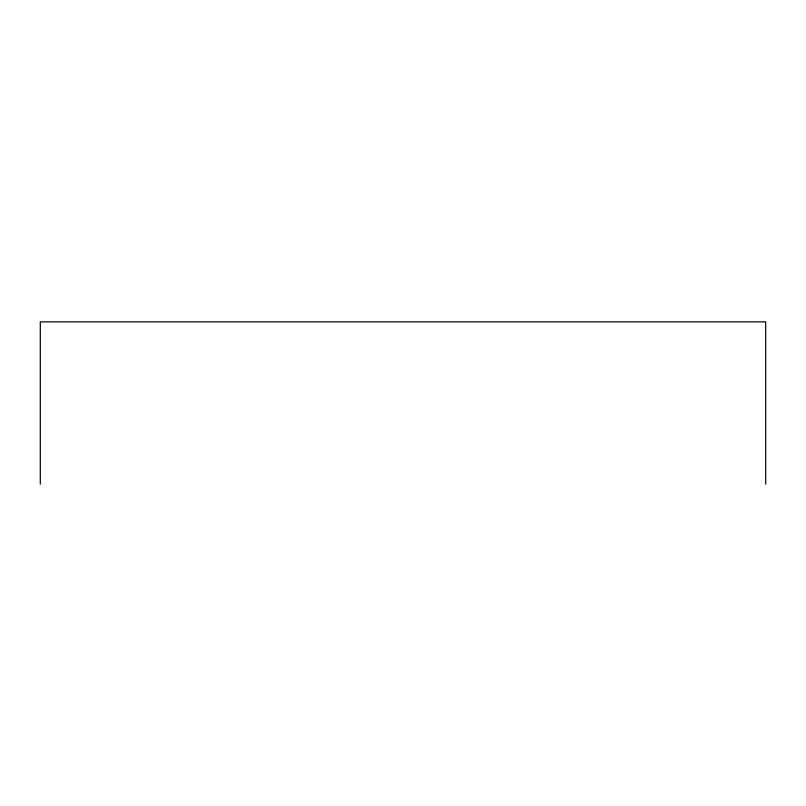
<?xml version="1.0" encoding="UTF-8"?>
<svg xmlns="http://www.w3.org/2000/svg" width="806" height="806" viewBox="0 0 806 806"><rect width="100%" height="100%" fill="white"/><g stroke="black" fill="none" stroke-linecap="round" stroke-linejoin="round"><path stroke-width="1.21" d="M765.7 484.144L765.7 321.856L40.3 321.856L40.3 484.144"/></g></svg>
